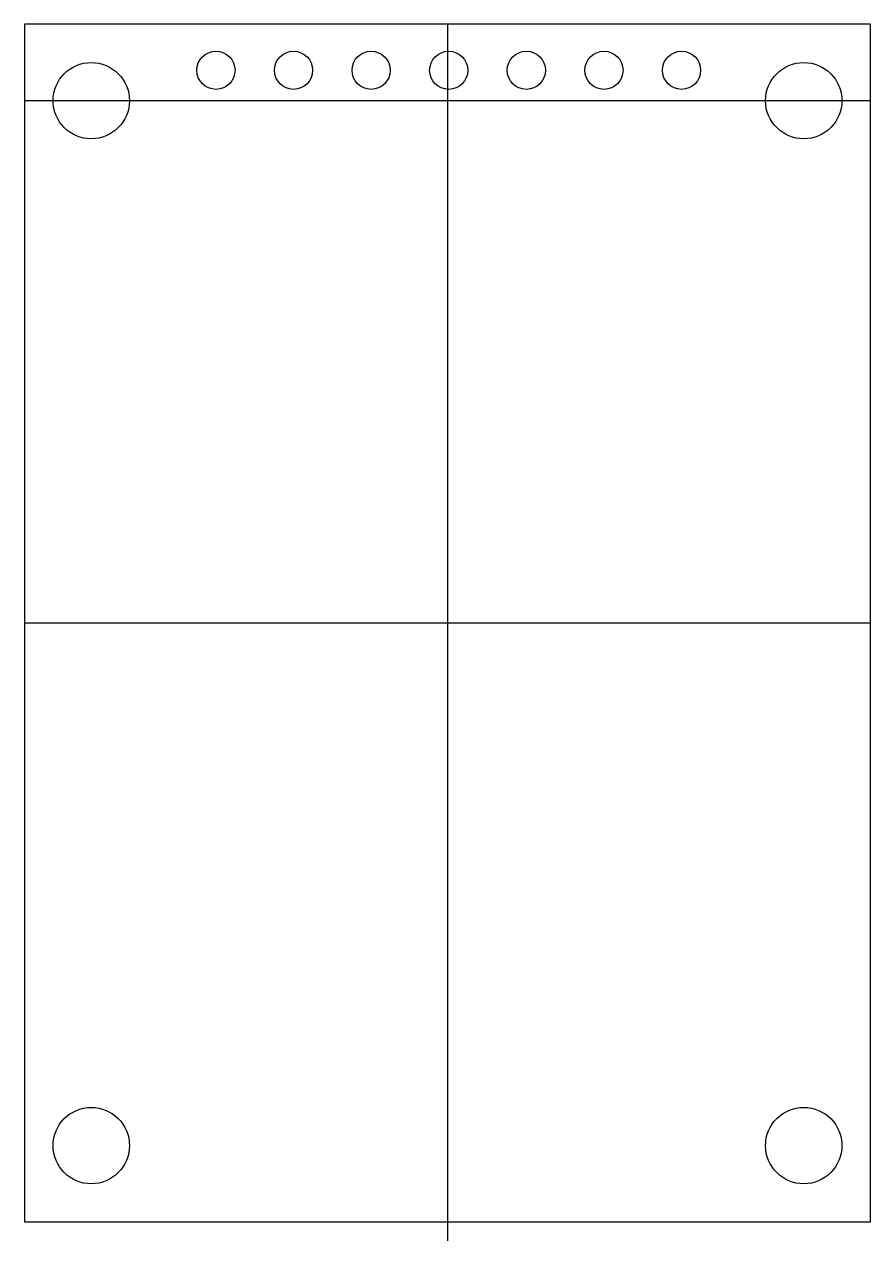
# Model space of a CAD drawing. Header units: millimetres. Extents: x -2.2 to 25.5, y -37.3 to 2.5.
import ezdxf

# ---------------------------------------------------------------- set-up
doc = ezdxf.new("R2010")
doc.units = ezdxf.units.MM
doc.layers.get('0').update_dxf_attribs({"linetype": 'CONTINUOUS'})

msp = doc.modelspace()

# ---------------------------------------------------------------- linework, layer by layer
for p, q in [((11.66, 2.5), (11.66, -37.333)), ((25.51, 0), (-2.19, 0)), ((25.51, -17.11), (-2.19, -17.11))]:
    msp.add_line(p, q)
msp.add_lwpolyline([(25.51, 2.5), (-2.19, 2.5), (-2.19, -36.72), (25.51, -36.72)], close=True)
for centre, radius in [((4.08, 0.996), 0.625), ((6.62, 0.996), 0.625), ((9.16, 0.996), 0.625), ((11.7, 0.996), 0.625), ((14.24, 0.996), 0.625), ((16.78, 0.996), 0.625), ((19.32, 0.996), 0.625), ((0, 0), 1.25), ((23.32, 0), 1.25), ((0, -34.22), 1.25), ((23.32, -34.22), 1.25)]:
    msp.add_circle(centre, radius)

doc.saveas('drawing.dxf')
